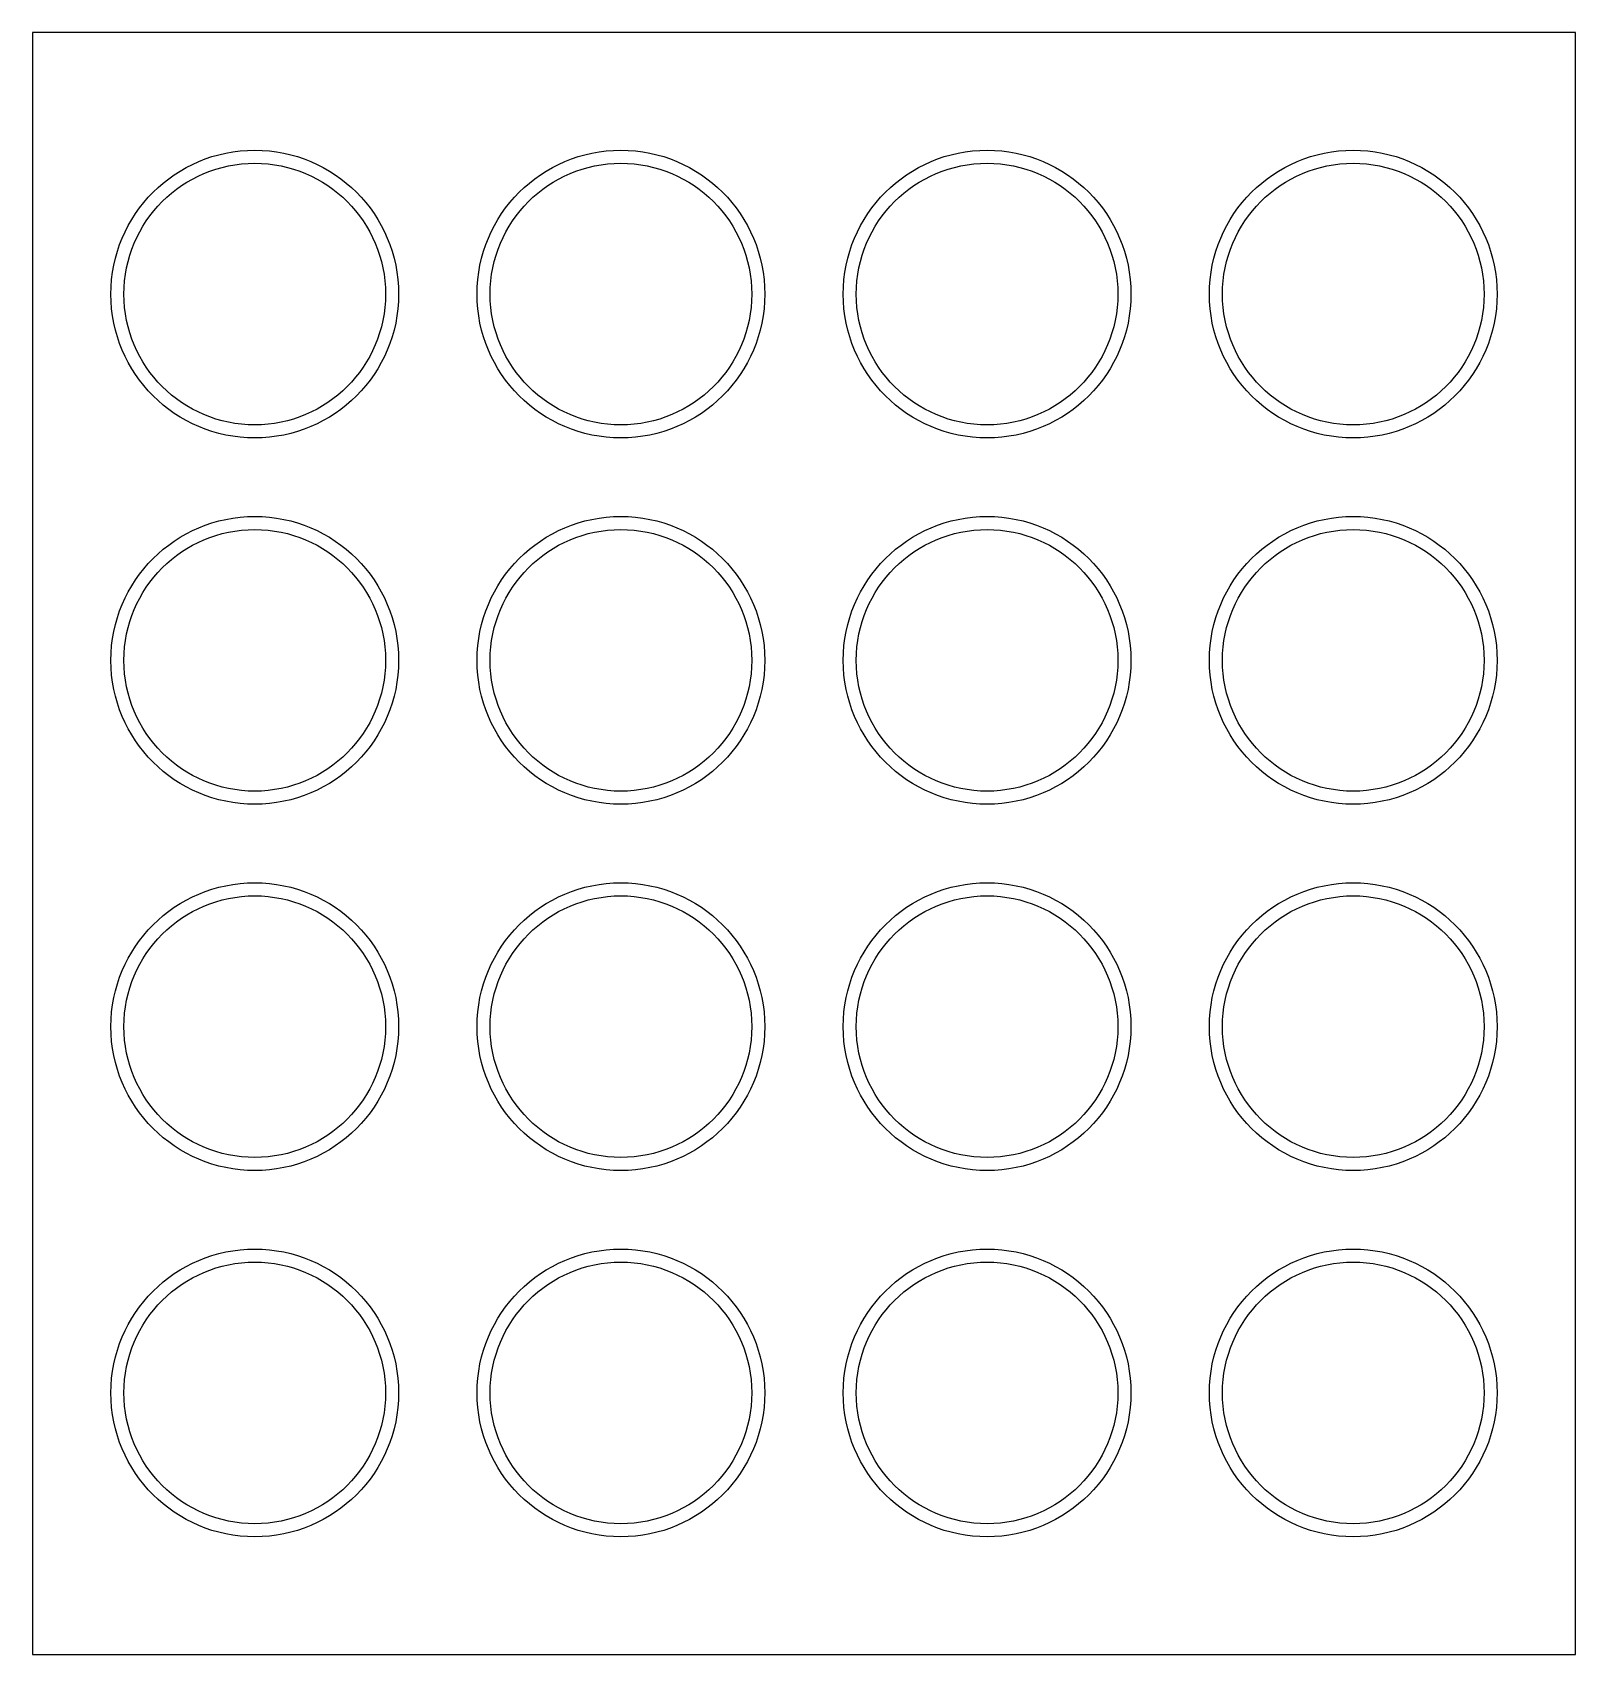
# Model space of a CAD drawing. Header units: millimetres. Extents: x -0.295 to 0.295, y -0.62 to 0.
import ezdxf

# ---------------------------------------------------------------- set-up
doc = ezdxf.new("R2010")
doc.units = ezdxf.units.MM
for name, color, linetype in [('3D_ConcreteCasing_XS_Concrete01', 253, 'Continuous'), ('3D_PlasticTube_XS_ColorBlueS', 5, 'Continuous'), ('3D_PlasticTube_XS_ColorGreenS', 3, 'Continuous'), ('3D_PlasticTube_XS_ColorRedS', 1, 'Continuous'), ('3D_PlasticTube_XS_ColorYellowS', 2, 'Continuous')]:
    doc.layers.add(name, color=color, linetype=linetype)

msp = doc.modelspace()

# ---------------------------------------------------------------- linework, layer by layer
at = {"layer": '3D_ConcreteCasing_XS_Concrete01'}
msp.add_lwpolyline([(-0.295, -0.62), (0.295, -0.62), (0.295, 0), (-0.295, 0)], close=True, dxfattribs=at)
at = {"layer": '3D_PlasticTube_XS_ColorBlueS'}
for centre, radius in [((-0.07, -0.1), 0.055), ((-0.07, -0.1), 0.05), ((-0.07, -0.24), 0.055), ((-0.07, -0.24), 0.05), ((-0.07, -0.38), 0.055), ((-0.07, -0.38), 0.05), ((-0.07, -0.52), 0.055), ((-0.07, -0.52), 0.05)]:
    msp.add_circle(centre, radius, dxfattribs=at)
at = {"layer": '3D_PlasticTube_XS_ColorGreenS'}
for centre, radius in [((0.07, -0.1), 0.055), ((0.07, -0.1), 0.05), ((0.07, -0.24), 0.055), ((0.07, -0.24), 0.05), ((0.07, -0.38), 0.055), ((0.07, -0.38), 0.05), ((0.07, -0.52), 0.055), ((0.07, -0.52), 0.05)]:
    msp.add_circle(centre, radius, dxfattribs=at)
at = {"layer": '3D_PlasticTube_XS_ColorRedS'}
for centre, radius in [((0.21, -0.1), 0.055), ((0.21, -0.1), 0.05), ((0.21, -0.24), 0.055), ((0.21, -0.24), 0.05), ((0.21, -0.38), 0.055), ((0.21, -0.38), 0.05), ((0.21, -0.52), 0.055), ((0.21, -0.52), 0.05)]:
    msp.add_circle(centre, radius, dxfattribs=at)
at = {"layer": '3D_PlasticTube_XS_ColorYellowS'}
for centre, radius in [((-0.21, -0.1), 0.055), ((-0.21, -0.1), 0.05), ((-0.21, -0.24), 0.055), ((-0.21, -0.24), 0.05), ((-0.21, -0.38), 0.055), ((-0.21, -0.38), 0.05), ((-0.21, -0.52), 0.055), ((-0.21, -0.52), 0.05)]:
    msp.add_circle(centre, radius, dxfattribs=at)

doc.saveas('drawing.dxf')
